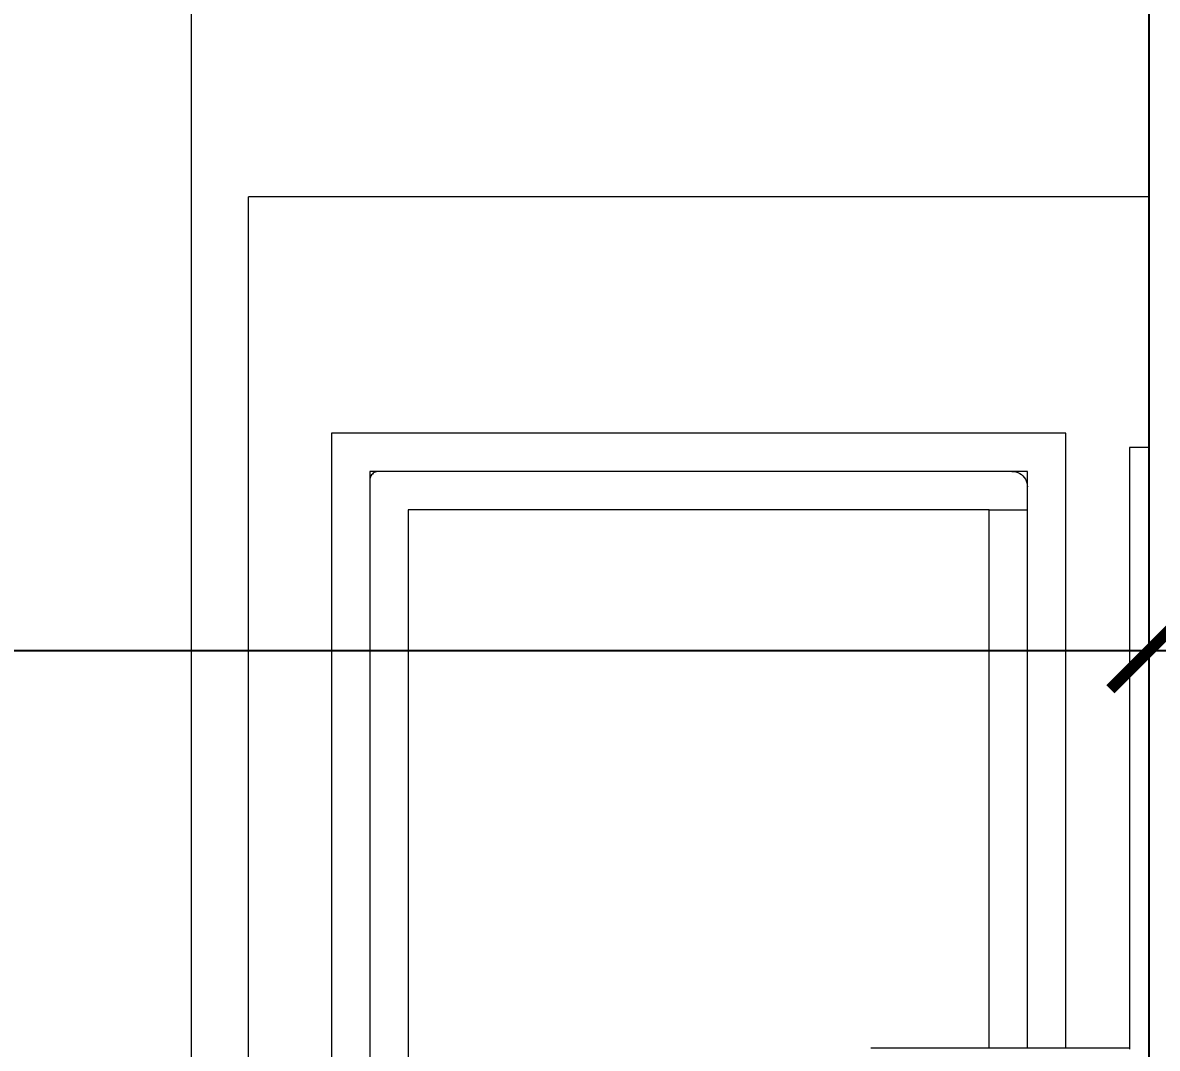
# Model space of a CAD drawing. Header units: metres. Extents: x 294 to 1101, y -498 to -355.
# Drawn here: x 539.506 to 540.099, y -391.778 to -391.242 of the extents above; entities that cross this region are included whole.
import ezdxf

# ---------------------------------------------------------------- set-up
doc = ezdxf.new("R2010")
doc.units = ezdxf.units.M
doc.layers.add('fur', color=251, linetype='Continuous', lineweight=9)
doc.layers.add('wall', color=7, linetype='Continuous', lineweight=25)
doc.styles.add('ITALICC', font='italicc')
doc.dimstyles.new('dim200', dxfattribs={"dimscale": 0.4, "dimtxt": 0.1885, "dimasz": 0.1, "dimexe": 0.15, "dimexo": 0.25, "dimgap": 0.07, "dimtad": 0, "dimzin": 0, "dimdsep": 46, "dimtxsty": 'ITALICC', "dimblk": 'ARCHTICK', "dimcen": 0.09, "dimdle": 0.1, "dimse1": 1, "dimse2": 1, "dimclrd": 211, "dimclrt": 3, "dimadec": 0, "dimazin": 0, "dimtfac": 1, "dimtix": 1, "dimtofl": 0, "dimtmove": 0, "dimatfit": 3, "dimldrblk": 'ARCHTICK', "dimfxl": 1, "dimtolj": 1, "dimtzin": 0, "dimlwd": 25, "dimarcsym": 0})

# ---------------------------------------------------------------- blocks, each defined once
blk = doc.blocks.new('dfsdsf')
at = {"layer": 'fur'}
for p, q in [((144.30759, 54.83923), (145.20759, 54.83933)), ((145.20764, 54.36933), (145.20759, 54.83933)), ((145.08428, 54.79601), (144.4309, 54.79594)), ((145.08433, 54.41263), (145.08428, 54.79601)), ((145.05973, 54.77601), (144.45505, 54.77594)), ((145.06033, 54.77597), (145.05973, 54.77601)), ((145.06429, 54.77601), (145.06033, 54.77597)), ((145.06091, 54.77585), (145.06033, 54.77597)), ((145.06148, 54.77566), (145.06091, 54.77585)), ((145.06201, 54.7754), (145.06148, 54.77566)), ((145.0625, 54.77507), (145.06201, 54.7754)), ((145.06295, 54.77468), (145.0625, 54.77507)), ((145.06335, 54.77423), (145.06295, 54.77468)), ((145.06368, 54.77373), (145.06335, 54.77423)), ((145.06394, 54.7732), (145.06368, 54.77373)), ((145.06413, 54.77264), (145.06394, 54.7732)), ((145.06425, 54.77205), (145.06413, 54.77264)), ((145.06425, 54.77205), (145.06429, 54.77601)), ((145.06429, 54.77146), (145.06425, 54.77205)), ((145.06432, 54.44072), (145.06429, 54.77146)), ((145.04429, 54.75601), (144.4709, 54.75594)), ((145.04432, 54.45262), (145.04429, 54.75601)), ((144.76316, 54.45259), (144.76316, 54.51441)), ((144.76316, 54.45259), (145.04432, 54.45262)), ((144.76317, 54.43259), (144.76316, 54.45259)), ((145.04432, 54.45262), (145.04432, 54.43262)), ((145.06405, 54.43862), (145.06371, 54.43762)), ((145.06425, 54.43966), (145.06405, 54.43862)), ((145.06432, 54.44072), (145.06425, 54.43966)), ((145.06432, 54.43263), (145.06432, 54.44072)), ((144.76317, 54.43259), (145.04432, 54.43262)), ((145.04432, 54.43262), (145.05623, 54.43262)), ((145.05729, 54.43269), (145.05623, 54.43262)), ((145.05623, 54.43262), (145.06432, 54.43263)), ((145.05833, 54.4329), (145.05729, 54.43269)), ((145.05933, 54.43324), (145.05833, 54.4329)), ((145.06028, 54.43371), (145.05933, 54.43324)), ((145.06116, 54.4343), (145.06028, 54.43371)), ((145.06195, 54.435), (145.06116, 54.4343)), ((145.06265, 54.43579), (145.06195, 54.435)), ((145.06324, 54.43667), (145.06265, 54.43579)), ((145.06371, 54.43762), (145.06324, 54.43667)), ((144.76317, 54.41259), (144.76317, 54.43259)), ((144.76317, 54.41259), (145.08433, 54.41263)), ((144.76317, 54.37928), (144.76317, 54.41259)), ((145.07674, 54.37932), (144.76317, 54.37928)), ((145.07674, 54.36932), (145.07674, 54.37932)), ((144.76317, 54.37928), (144.76273, 54.37928)), ((144.77042, 54.36928), (144.75982, 54.36928)), ((144.77042, 54.36928), (145.07674, 54.36932)), ((145.20764, 54.36933), (145.07674, 54.36932))]:
    blk.add_line(p, q, dxfattribs=at)
blk = doc.blocks.new('_ArchTick')
at = {"color": 0, "linetype": 'ByBlock', "const_width": 0.15}
blk.add_lwpolyline([(-0.5, -0.5), (0.5, 0.5)], dxfattribs=at)
blk = doc.blocks.new('*D79')
at = {"layer": 'DEFPOINTS', "color": 0, "transparency": 16777216}
for p in [(539.17978, -390.92637), (539.50967, -390.92637), (539.84612, -392.65265)]:
    blk.add_point(p, dxfattribs=at)
at = {"layer": 'wall', "color": 211, "linetype": 'Continuous', "lineweight": 25, "transparency": 16777216}
for p, q in [((539.17978, -390.88637), (539.17978, -391.64482)), ((539.17978, -392.69265), (539.17978, -391.9342))]:
    blk.add_line(p, q, dxfattribs=at)
at = {"layer": 'wall', "color": 211, "lineweight": 25, "transparency": 16777216, "xscale": 0.04000000000000001, "yscale": 0.04000000000000001, "zscale": 0.04000000000000001}
for p, rotation in [((539.17978, -390.92637), 90), ((539.17978, -392.65265), 270)]:
    blk.add_blockref('_ArchTick', p, dxfattribs=dict(at, rotation=rotation))
at = {"layer": 'wall', "color": 3, "transparency": 16777216, "insert": (539.17978, -391.78951), "char_height": 0.0754, "attachment_point": 5, "rotation": 90, "style": 'ITALICC'}
blk.add_mtext('\\A1;1.73', dxfattribs=at)
blk = doc.blocks.new('*D141')
at = {"layer": 'DEFPOINTS', "color": 0, "transparency": 16777216}
for p in [(540.09443, -391.17191), (538.14026, -391.57036), (538.14026, -391.92718)]:
    blk.add_point(p, dxfattribs=at)
at = {"layer": 'wall', "color": 211, "linetype": 'Continuous', "lineweight": 25, "transparency": 16777216}
for p, q in [((538.10026, -391.57036), (538.97086, -391.57036)), ((540.13443, -391.57036), (539.26383, -391.57036))]:
    blk.add_line(p, q, dxfattribs=at)
at = {"layer": 'wall', "color": 211, "lineweight": 25, "transparency": 16777216, "xscale": 0.04000000000000001, "yscale": 0.04000000000000001, "zscale": 0.04000000000000001, "rotation": 180}
blk.add_blockref('_ArchTick', (538.14026, -391.57036), dxfattribs=at)
at = {"layer": 'wall', "color": 211, "lineweight": 25, "transparency": 16777216, "xscale": 0.04000000000000001, "yscale": 0.04000000000000001, "zscale": 0.04000000000000001}
blk.add_blockref('_ArchTick', (540.09443, -391.57036), dxfattribs=at)
at = {"layer": 'wall', "color": 3, "transparency": 16777216, "insert": (539.11735, -391.57036), "char_height": 0.0754, "attachment_point": 5, "style": 'ITALICC'}
blk.add_mtext('\\A1;1.95', dxfattribs=at)

msp = doc.modelspace()

# ---------------------------------------------------------------- linework, layer by layer
at = {"layer": 'fur'}
msp.add_line((539.59443, -390.92637), (539.59443, -392.65265), dxfattribs=at)
at = {"layer": 'wall'}
msp.add_line((540.09443, -390.92637), (540.09443, -392.65265), dxfattribs=at)

# ---------------------------------------------------------------- block references
at = {"layer": 'fur', "rotation": 90.00000000000001}
msp.add_blockref('dfsdsf', (594.46371, -536.54095), dxfattribs=at)

# ---------------------------------------------------------------- dimensions: what is measured, and where the dimension line sits
at = {"layer": 'wall'}
for base, p1, p2, angle, picture, middle in [((539.17978, -390.92637), (539.84612, -392.65265), (539.50967, -390.92637), 90, '*D79', (539.17978, -391.78951)), ((538.14026, -391.57036), (540.09443, -391.17191), (538.14026, -391.92718), 180, '*D141', (539.11735, -391.57036))]:
    dim = msp.add_linear_dim(base=base, p1=p1, p2=p2, angle=angle, dimstyle='dim200', override={"dimtmove": 1}, dxfattribs=at)
    dim.commit()
    dim.dimension.update_dxf_attribs({"geometry": picture, "text_midpoint": middle})

doc.saveas('drawing.dxf')
